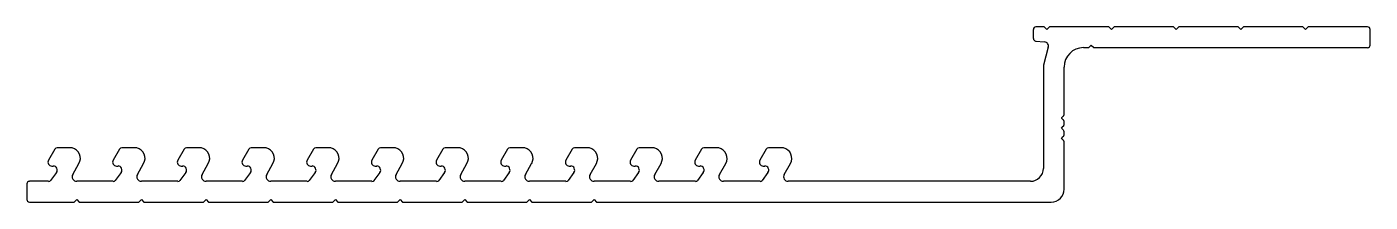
# Model space of a CAD drawing. Extents: x -60 to 72, y 13 to 31.
import ezdxf

# ---------------------------------------------------------------- set-up
doc = ezdxf.new("R2010")
doc.units = 0
doc.layers.get('0').update_dxf_attribs({"linetype": 'CONTINUOUS'})

msp = doc.modelspace()

# ---------------------------------------------------------------- linework, layer by layer
for p, q in [((40.19, 30.5), (39.46, 30.5)), ((40.27, 30.5), (40.19, 30.5)), ((40.52, 30.25), (40.27, 30.5)), ((40.78, 30.5), (40.52, 30.25)), ((46.62, 30.5), (40.78, 30.5)), ((46.87, 30.25), (46.62, 30.5)), ((47.13, 30.5), (46.87, 30.25)), ((52.97, 30.5), (47.13, 30.5)), ((53.22, 30.25), (52.97, 30.5)), ((53.48, 30.5), (53.22, 30.25)), ((59.32, 30.5), (53.48, 30.5)), ((59.57, 30.25), (59.32, 30.5)), ((59.83, 30.5), (59.57, 30.25)), ((65.67, 30.5), (59.83, 30.5)), ((65.92, 30.25), (65.67, 30.5)), ((66.18, 30.5), (65.92, 30.25)), ((72.02, 30.5), (66.18, 30.5)), ((39.2, 30.25), (39.2, 29.36)), ((39.43, 29.11), (40.31, 29.03)), ((72.27, 28.72), (72.27, 30.25)), ((40.67, 28.52), (40.19, 26.74)), ((44.13, 28.47), (44.64, 28.47)), ((44.64, 28.47), (44.89, 28.72)), ((44.89, 28.72), (45.15, 28.47)), ((45.15, 28.47), (72.02, 28.47)), ((40.19, 26.74), (40.19, 16.64)), ((42.23, 21.93), (42.23, 26.56)), ((41.98, 21.58), (42.15, 21.76)), ((42.15, 21.4), (41.98, 21.57)), ((42.23, 20.93), (42.23, 21.22)), ((41.98, 20.58), (42.15, 20.76)), ((42.15, 20.4), (41.98, 20.57)), ((42.23, 19.93), (42.23, 20.22)), ((-56.87, 18.51), (-57.49, 17.43)), ((-55.16, 18.64), (-56.65, 18.64)), ((-50.52, 18.51), (-51.14, 17.43)), ((-48.81, 18.64), (-50.3, 18.64)), ((-44.17, 18.51), (-44.79, 17.43)), ((-42.46, 18.64), (-43.95, 18.64)), ((-37.82, 18.51), (-38.44, 17.43)), ((-36.11, 18.64), (-37.6, 18.64)), ((-31.47, 18.51), (-32.09, 17.43)), ((-29.76, 18.64), (-31.25, 18.64)), ((-25.12, 18.51), (-25.74, 17.43)), ((-23.41, 18.64), (-24.9, 18.64)), ((-18.77, 18.51), (-19.39, 17.43)), ((-17.06, 18.64), (-18.55, 18.64)), ((-12.42, 18.51), (-13.04, 17.43)), ((-10.71, 18.64), (-12.2, 18.64)), ((-6.07, 18.51), (-6.69, 17.43)), ((-4.36, 18.64), (-5.85, 18.64)), ((0.28, 18.51), (-0.34, 17.43)), ((1.99, 18.64), (0.5, 18.64)), ((6.63, 18.51), (6.01, 17.43)), ((8.34, 18.64), (6.85, 18.64)), ((12.98, 18.51), (12.36, 17.43)), ((14.69, 18.64), (13.2, 18.64)), ((41.98, 19.58), (42.15, 19.76)), ((42.15, 19.4), (41.98, 19.57)), ((42.23, 14.6), (42.23, 19.23)), ((-56.7, 16.23), (-57.28, 15.46)), ((-57.16, 16.86), (-57.01, 16.87)), ((-55.11, 16.04), (-54.5, 17.11)), ((-50.35, 16.23), (-50.93, 15.46)), ((-50.81, 16.86), (-50.66, 16.87)), ((-48.76, 16.04), (-48.15, 17.11)), ((-44, 16.23), (-44.58, 15.46)), ((-44.46, 16.86), (-44.31, 16.87)), ((-42.41, 16.04), (-41.8, 17.11)), ((-37.65, 16.23), (-38.23, 15.46)), ((-38.11, 16.86), (-37.96, 16.87)), ((-36.06, 16.04), (-35.45, 17.11)), ((-31.3, 16.23), (-31.88, 15.46)), ((-31.76, 16.86), (-31.61, 16.87)), ((-29.71, 16.04), (-29.1, 17.11)), ((-24.95, 16.23), (-25.53, 15.46)), ((-25.41, 16.86), (-25.26, 16.87)), ((-23.36, 16.04), (-22.75, 17.11)), ((-18.6, 16.23), (-19.18, 15.46)), ((-19.06, 16.86), (-18.91, 16.87)), ((-17.01, 16.04), (-16.4, 17.11)), ((-12.25, 16.23), (-12.83, 15.46)), ((-12.71, 16.86), (-12.56, 16.87)), ((-10.66, 16.04), (-10.05, 17.11)), ((-5.9, 16.23), (-6.48, 15.46)), ((-6.36, 16.86), (-6.21, 16.87)), ((-4.31, 16.04), (-3.7, 17.11)), ((0.45, 16.23), (-0.13, 15.46)), ((-0.01, 16.86), (0.14, 16.87)), ((2.04, 16.04), (2.65, 17.11)), ((6.8, 16.23), (6.22, 15.46)), ((6.34, 16.86), (6.49, 16.87)), ((8.39, 16.04), (9, 17.11)), ((13.15, 16.23), (12.57, 15.46)), ((12.69, 16.86), (12.84, 16.87)), ((14.74, 16.04), (15.35, 17.11)), ((-59.61, 15.11), (-59.61, 13.59)), ((-57.48, 15.37), (-59.36, 15.37)), ((-51.13, 15.37), (-54.72, 15.37)), ((-44.78, 15.37), (-48.37, 15.37)), ((-38.43, 15.37), (-42.02, 15.37)), ((-32.08, 15.37), (-35.67, 15.37)), ((-25.73, 15.37), (-29.32, 15.37)), ((-19.38, 15.37), (-22.97, 15.37)), ((-13.03, 15.37), (-16.62, 15.37)), ((-6.68, 15.37), (-10.27, 15.37)), ((-0.33, 15.37), (-3.92, 15.37)), ((6.02, 15.37), (2.43, 15.37)), ((12.37, 15.37), (8.78, 15.37)), ((38.92, 15.37), (15.13, 15.37)), ((-59.36, 13.33), (-54.98, 13.33)), ((-54.98, 13.33), (-54.72, 13.59)), ((-54.72, 13.59), (-54.47, 13.33)), ((-54.47, 13.33), (-48.63, 13.33)), ((-48.63, 13.33), (-48.37, 13.59)), ((-48.37, 13.59), (-48.12, 13.33)), ((-48.12, 13.33), (-42.28, 13.33)), ((-42.28, 13.33), (-42.02, 13.59)), ((-42.02, 13.59), (-41.77, 13.33)), ((-41.77, 13.33), (-35.93, 13.33)), ((-35.93, 13.33), (-35.67, 13.59)), ((-35.67, 13.59), (-35.42, 13.33)), ((-35.42, 13.33), (-29.58, 13.33)), ((-29.58, 13.33), (-29.32, 13.59)), ((-29.32, 13.59), (-29.07, 13.33)), ((-29.07, 13.33), (-23.23, 13.33)), ((-23.23, 13.33), (-22.97, 13.59)), ((-22.97, 13.59), (-22.72, 13.33)), ((-22.72, 13.33), (-16.88, 13.33)), ((-16.88, 13.33), (-16.62, 13.59)), ((-16.62, 13.59), (-16.37, 13.33)), ((-16.37, 13.33), (-10.53, 13.33)), ((-10.53, 13.33), (-10.27, 13.59)), ((-10.27, 13.59), (-10.02, 13.33)), ((-10.02, 13.33), (-4.18, 13.33)), ((-4.18, 13.33), (-3.92, 13.59)), ((-3.92, 13.59), (-3.67, 13.33)), ((-3.67, 13.33), (40.96, 13.33))]:
    msp.add_line(p, q)
for centre, radius, start, end in [((39.46, 30.25), 0.254, 90, 180), ((72.02, 30.25), 0.254, 360, 90), ((39.46, 29.36), 0.254, 180, 265), ((40.28, 28.63), 0.406, 345, 85), ((44.13, 26.56), 1.91, 90, 180), ((72.02, 28.72), 0.254, 270, 0), ((41.99, 21.58), 0.008, 135, 225), ((41.98, 21.93), 0.25, 315, 360), ((41.98, 21.22), 0.25, 0, 45), ((41.99, 20.58), 0.008, 135, 225), ((41.98, 20.93), 0.25, 315, 360), ((41.98, 20.22), 0.25, 360, 45), ((41.98, 19.93), 0.25, 315, 360), ((-56.65, 18.39), 0.254, 90, 149.9487), ((-55.4, 17.63), 1.04, 330, 76.7771), ((-50.3, 18.39), 0.254, 90, 149.9487), ((-49.05, 17.63), 1.04, 330, 76.7771), ((-43.95, 18.39), 0.254, 90, 149.9487), ((-42.7, 17.63), 1.04, 330, 76.7771), ((-37.6, 18.39), 0.254, 90, 149.9487), ((-36.35, 17.63), 1.04, 330, 76.7771), ((-31.25, 18.39), 0.254, 90, 149.9487), ((-30, 17.63), 1.04, 330, 76.7771), ((-24.9, 18.39), 0.254, 90, 149.9487), ((-23.65, 17.63), 1.04, 330, 76.7771), ((-18.55, 18.39), 0.254, 90, 149.9487), ((-17.3, 17.63), 1.04, 330, 76.7771), ((-12.2, 18.39), 0.254, 90, 149.9487), ((-10.95, 17.63), 1.04, 330, 76.7771), ((-5.85, 18.39), 0.254, 90, 149.9487), ((-4.6, 17.63), 1.04, 330, 76.7771), ((0.5, 18.39), 0.254, 90, 149.9487), ((1.75, 17.63), 1.04, 330, 76.7771), ((6.85, 18.39), 0.254, 90, 149.9487), ((8.1, 17.63), 1.04, 330, 76.7771), ((13.2, 18.39), 0.254, 90, 149.9487), ((14.45, 17.63), 1.04, 330, 76.7771), ((41.99, 19.58), 0.008, 135, 225), ((41.98, 19.23), 0.25, 0, 45), ((-57.16, 17.24), 0.381, 149.9487, 270), ((-50.81, 17.24), 0.381, 149.9487, 270), ((-44.46, 17.24), 0.381, 149.9487, 270), ((-38.11, 17.24), 0.381, 149.9487, 270), ((-31.76, 17.24), 0.381, 149.9487, 270), ((-25.41, 17.24), 0.381, 149.9487, 270), ((-19.06, 17.24), 0.381, 149.9487, 270), ((-12.71, 17.24), 0.381, 149.9487, 270), ((-6.36, 17.24), 0.381, 149.9487, 270), ((-0.01, 17.24), 0.381, 149.9487, 270), ((6.34, 17.24), 0.381, 149.9487, 270), ((12.69, 17.24), 0.381, 149.9487, 270), ((-57.03, 16.47), 0.408, 324.2414, 87.5602), ((-54.72, 15.82), 0.452, 150, 270), ((-50.68, 16.47), 0.408, 324.2414, 87.5602), ((-48.37, 15.82), 0.452, 150, 270), ((-44.33, 16.47), 0.408, 324.2414, 87.5602), ((-42.02, 15.82), 0.452, 150, 270), ((-37.98, 16.47), 0.408, 324.2414, 87.5602), ((-35.67, 15.82), 0.452, 150, 270), ((-31.63, 16.47), 0.408, 324.2414, 87.5602), ((-29.32, 15.82), 0.452, 150, 270), ((-25.28, 16.47), 0.408, 324.2414, 87.5602), ((-22.97, 15.82), 0.452, 150, 270), ((-18.93, 16.47), 0.408, 324.2414, 87.5602), ((-16.62, 15.82), 0.452, 150, 270), ((-12.58, 16.47), 0.408, 324.2414, 87.5602), ((-10.27, 15.82), 0.452, 150, 270), ((-6.23, 16.47), 0.408, 324.2414, 87.5602), ((-3.92, 15.82), 0.452, 150, 270), ((0.12, 16.47), 0.408, 324.2414, 87.5602), ((2.43, 15.82), 0.452, 150, 270), ((6.47, 16.47), 0.408, 324.2414, 87.5602), ((8.78, 15.82), 0.452, 150, 270), ((12.82, 16.47), 0.408, 324.2414, 87.5602), ((15.13, 15.82), 0.452, 150, 270), ((38.92, 16.64), 1.27, 270, 360), ((-59.36, 15.11), 0.254, 90.0159, 180), ((-57.48, 15.62), 0.254, 270.0159, 322.1859), ((-51.13, 15.62), 0.254, 270.0159, 322.1859), ((-44.78, 15.62), 0.254, 270.0159, 322.1859), ((-38.43, 15.62), 0.254, 270.0159, 322.1859), ((-32.08, 15.62), 0.254, 270.0159, 322.1859), ((-25.73, 15.62), 0.254, 270.0159, 322.1859), ((-19.38, 15.62), 0.254, 270.0159, 322.1859), ((-13.03, 15.62), 0.254, 270.0159, 322.1859), ((-6.68, 15.62), 0.254, 270.0159, 322.1859), ((-0.33, 15.62), 0.254, 270.0159, 322.1859), ((6.02, 15.62), 0.254, 270.0159, 322.1859), ((12.37, 15.62), 0.254, 270.0159, 322.1859), ((40.96, 14.6), 1.27, 270, 0), ((-59.36, 13.59), 0.254, 180, 270)]:
    msp.add_arc(centre, radius, start, end)

doc.saveas('drawing.dxf')
